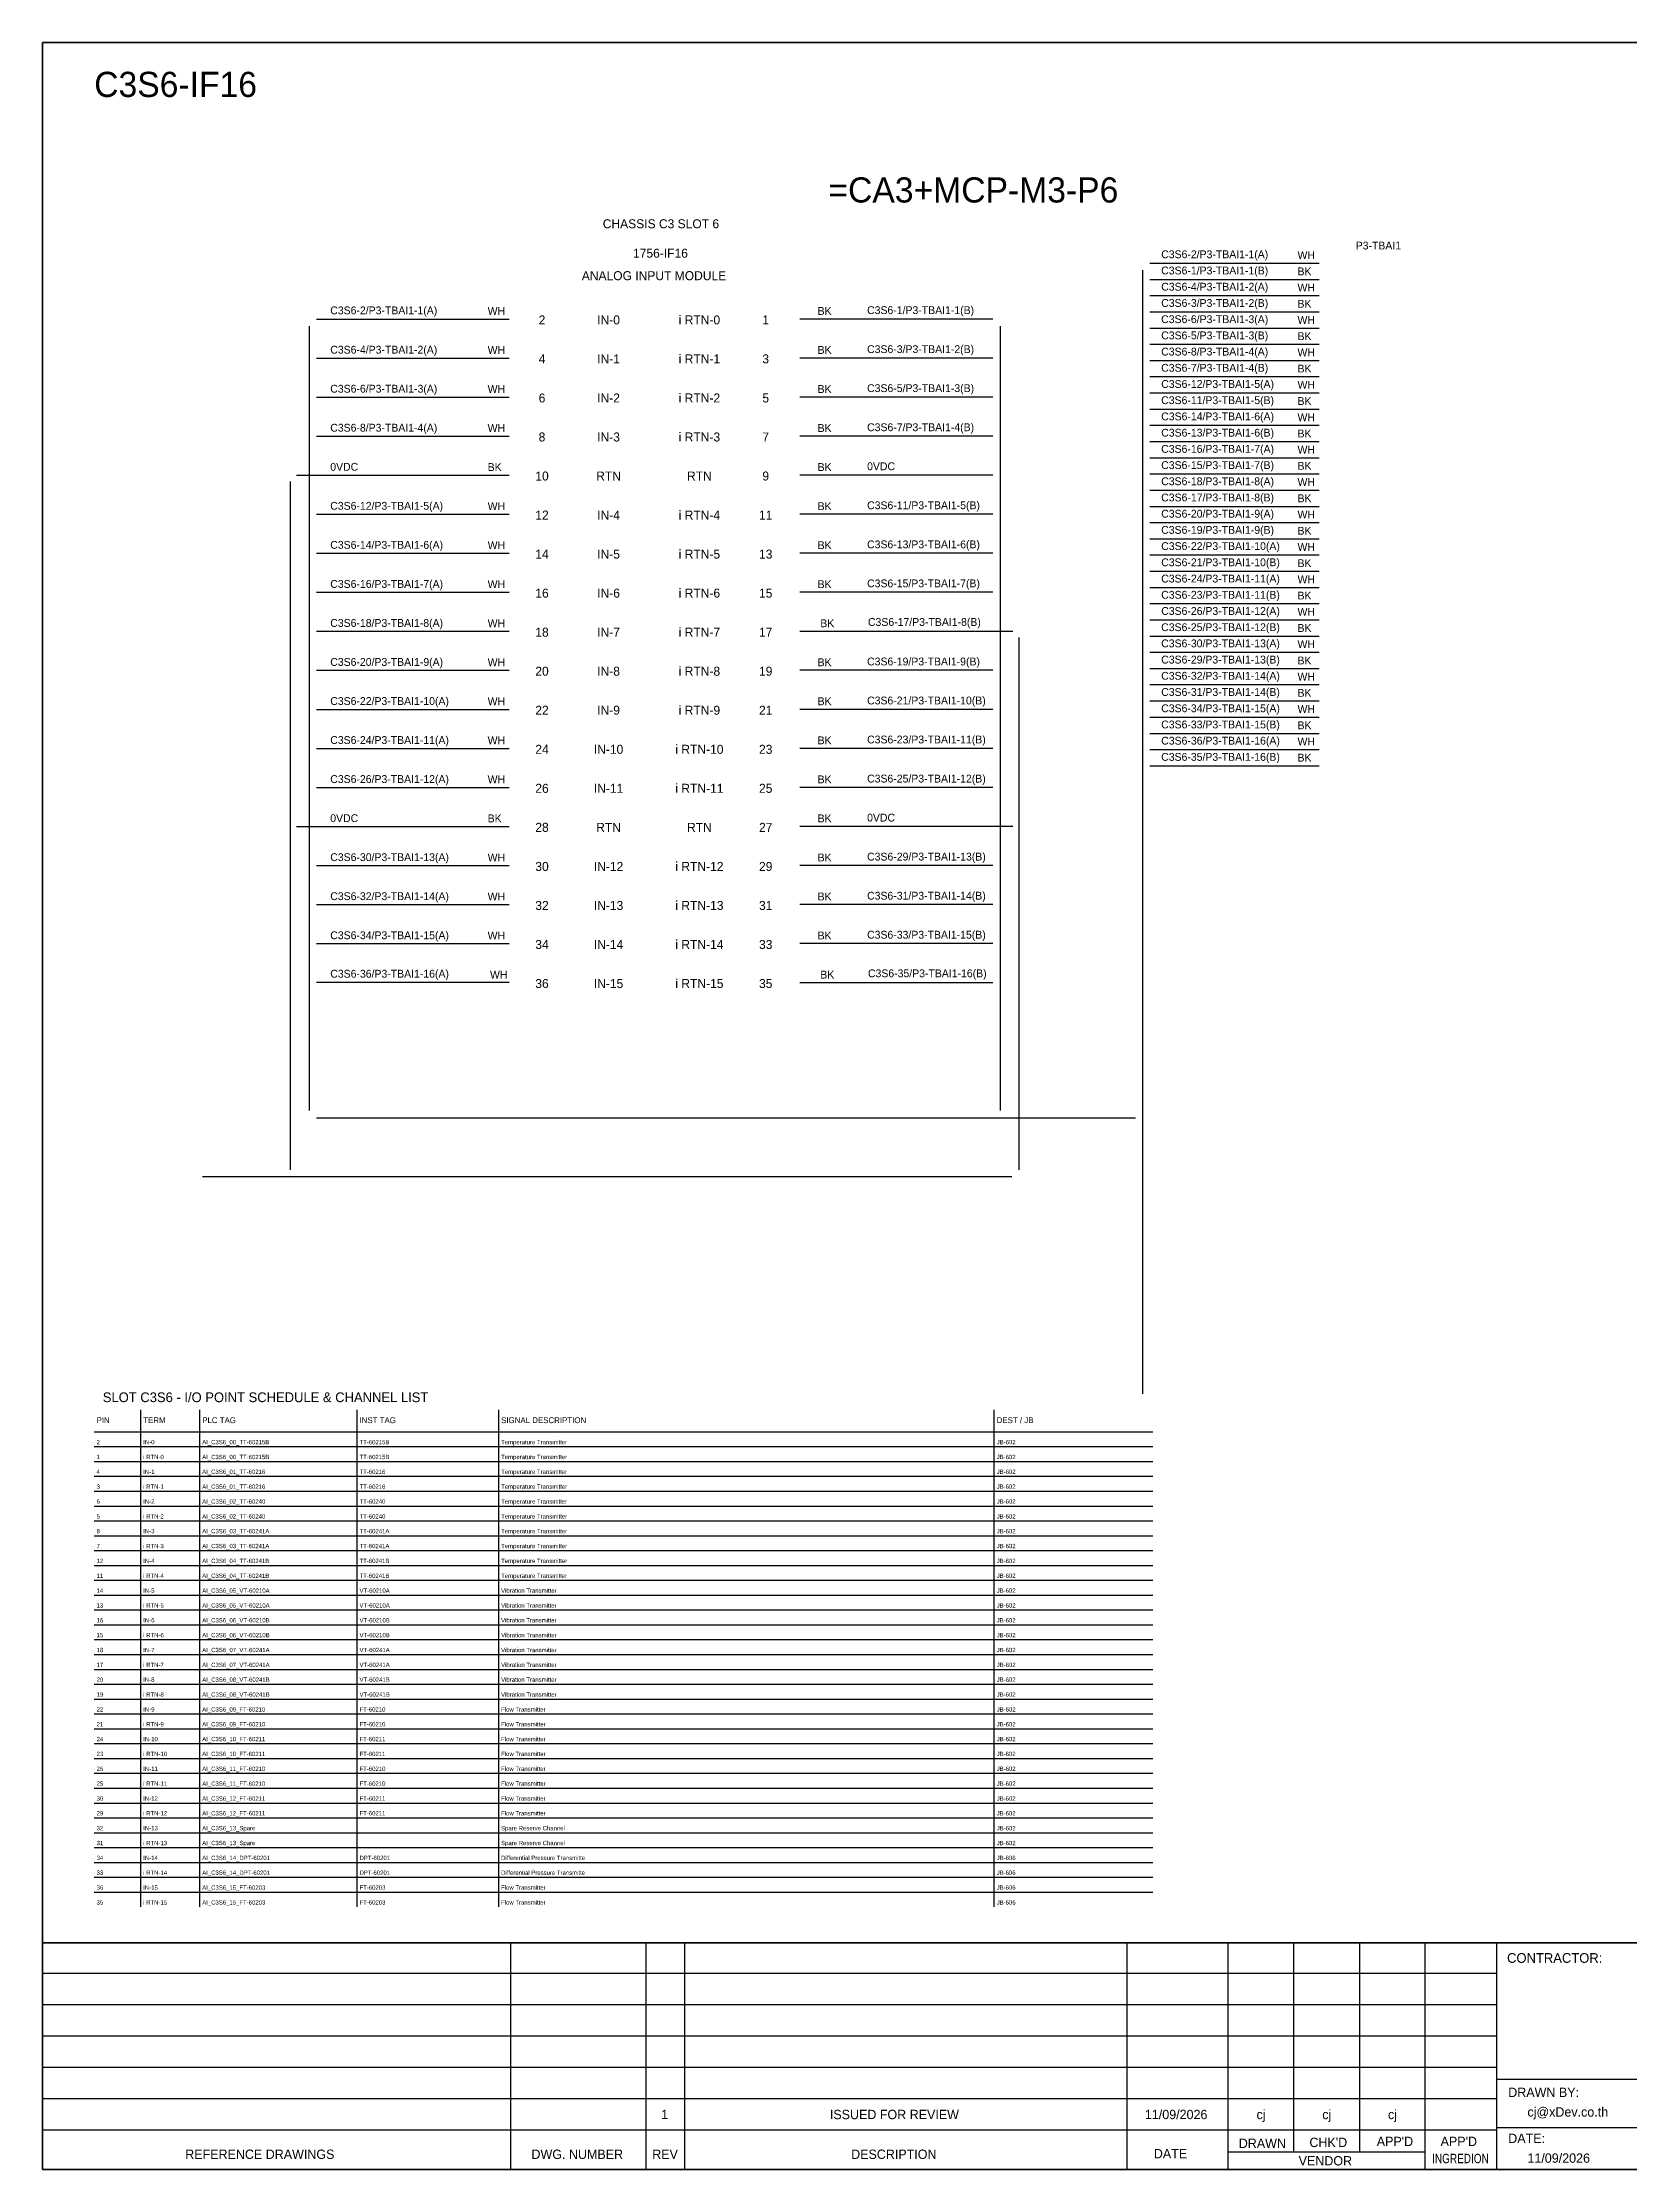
# Model space of a CAD drawing. Header units: metres. Extents: x 0 to 54213, y 0 to 2704.
# Drawn here: x 37740 to 39757, y 0 to 2704 of the extents above; entities that cross this region are included whole.
import ezdxf
from ezdxf.enums import TextEntityAlignment as Align

# ---------------------------------------------------------------- set-up
doc = ezdxf.new("R2010")
doc.units = ezdxf.units.M

msp = doc.modelspace()

# ---------------------------------------------------------------- linework, layer by layer
at = {"ltscale": 25.4}
for p, q in [((39147.4, 2403.1), (39362.8, 2403.1)), ((38947.9, 2352.7), (38702.6, 2352.7)), ((39147.4, 2361.9), (39362.8, 2361.9)), ((38947.9, 2303.1), (38702.6, 2303.1)), ((39147.4, 2320.6), (39362.8, 2320.6)), ((39147.4, 2279.4), (39362.8, 2279.4)), ((38947.9, 2253.5), (38702.6, 2253.5)), ((39147.4, 2238.2), (39362.8, 2238.2)), ((38947.9, 2203.8), (38702.6, 2203.8)), ((39147.4, 2197), (39362.8, 2197)), ((38062.6, 2154.2), (38333.1, 2154.2)), ((38947.9, 2154.2), (38702.6, 2154.2)), ((39147.4, 2155.7), (39362.8, 2155.7)), ((39147.4, 2114.5), (39362.8, 2114.5)), ((38947.9, 2104.6), (38702.6, 2104.6)), ((39147.4, 2073.3), (39362.8, 2073.3)), ((38947.9, 2055), (38702.6, 2055)), ((39147.4, 2032.1), (39362.8, 2032.1)), ((38947.9, 2005.3), (38702.6, 2005.3)), ((39147.4, 1990.8), (39362.8, 1990.8)), ((38702.6, 1955.7), (38973.1, 1955.7)), ((39147.4, 1949.6), (39362.8, 1949.6)), ((38947.9, 1906.1), (38702.6, 1906.1)), ((39147.4, 1908.4), (39362.8, 1908.4)), ((39147.4, 1867.2), (39362.8, 1867.2)), ((38947.9, 1856.4), (38702.6, 1856.4)), ((39147.4, 1825.9), (39362.8, 1825.9)), ((38947.9, 1806.8), (38702.6, 1806.8)), ((39147.4, 1784.7), (39362.8, 1784.7)), ((38947.9, 1757.2), (38702.6, 1757.2)), ((38062.6, 1707.5), (38333.1, 1707.5)), ((38973.1, 1707.5), (38702.6, 1707.5)), ((38947.9, 1657.9), (38702.6, 1657.9)), ((38947.9, 1608.3), (38702.6, 1608.3)), ((38947.9, 1558.6), (38702.6, 1558.6)), ((38702.6, 1509), (38947.9, 1509))]:
    msp.add_line(p, q, dxfattribs=at)
at = {"color": 7}
for p, q in [((37864.7, 333.8), (37864.7, 965.9)), ((37939.7, 333.8), (37939.7, 965.9)), ((38139.7, 333.8), (38139.7, 965.9)), ((38319.7, 333.8), (38319.7, 965.9)), ((38949.7, 333.8), (38949.7, 965.9)), ((37805.4, 937.9), (39151.2, 937.9))]:
    msp.add_line(p, q, dxfattribs=at)
at = {"color": 8}
for p, q in [((37805.4, 919), (39151.2, 919)), ((37805.4, 900.1), (39151.2, 900.1)), ((37805.4, 881.3), (39151.2, 881.3)), ((37805.4, 862.4), (39151.2, 862.4)), ((37805.4, 843.5), (39151.2, 843.5)), ((37805.4, 824.6), (39151.2, 824.6)), ((37805.4, 805.8), (39151.2, 805.8)), ((37805.4, 786.9), (39151.2, 786.9)), ((37805.4, 768), (39151.2, 768)), ((37805.4, 749.1), (39151.2, 749.1)), ((37805.4, 730.2), (39151.2, 730.2)), ((37805.4, 711.4), (39151.2, 711.4)), ((37805.4, 692.5), (39151.2, 692.5)), ((37805.4, 673.6), (39151.2, 673.6)), ((37805.4, 654.7), (39151.2, 654.7)), ((37805.4, 635.8), (39151.2, 635.8)), ((37805.4, 617), (39151.2, 617)), ((37805.4, 598.1), (39151.2, 598.1)), ((37805.4, 579.2), (39151.2, 579.2)), ((37805.4, 560.3), (39151.2, 560.3)), ((37805.4, 541.5), (39151.2, 541.5)), ((37805.4, 522.6), (39151.2, 522.6)), ((37805.4, 503.7), (39151.2, 503.7)), ((37805.4, 484.8), (39151.2, 484.8)), ((37805.4, 465.9), (39151.2, 465.9)), ((37805.4, 447.1), (39151.2, 447.1)), ((37805.4, 428.2), (39151.2, 428.2)), ((37805.4, 409.3), (39151.2, 409.3)), ((37805.4, 390.4), (39151.2, 390.4)), ((37805.4, 371.6), (39151.2, 371.6)), ((37805.4, 352.7), (39151.2, 352.7))]:
    msp.add_line(p, q, dxfattribs=at)
at = {"layer": 'GT_1', "color": 4}
for p, q in [((38335.1, 0), (38335.1, 288.2)), ((38507, 0), (38507, 288.2)), ((38556.2, 0), (38556.2, 288.2)), ((39118.8, 0), (39118.8, 288.2)), ((39247.1, 0), (39247.1, 288.2)), ((39330.7, 21.8), (39330.7, 288.2)), ((39414.2, 21.8), (39414.2, 288.2)), ((39497.5, 0), (39497.5, 288.2)), ((39588.5, 0), (39588.5, 288.2)), ((39588.5, 249.3), (37739.7, 249.3)), ((39588.5, 209.5), (37739.7, 209.5)), ((39588.5, 169.6), (37739.7, 169.6)), ((39588.5, 129.7), (37739.7, 129.7)), ((40375.5, 114.3), (39588.5, 114.3)), ((39588.5, 89.7), (37739.7, 89.7)), ((39588.4, 49.8), (37739.7, 49.8)), ((40375.5, 52.9), (39588.5, 52.9)), ((39497.5, 21.8), (39247.1, 21.8))]:
    msp.add_line(p, q, dxfattribs=at)
at = {"layer": 'HELPPOINT', "color": 4, "lineweight": 35}
for p, q in [((37739.7, 0), (37739.7, 2704.2)), ((37739.7, 2704.2), (41633, 2704.2)), ((37739.7, 0), (37739.7, 2704.2)), ((37739.7, 2704.2), (41633, 2704.2)), ((41633, 0), (37739.7, 0)), ((41633, 0), (37739.7, 0))]:
    msp.add_line(p, q, dxfattribs=at)
at = {"layer": 'IE-WIRE', "color": 4, "ltscale": 25.4}
for p, q in [((39138.3, 2414.6), (39138.3, 986.1)), ((39147.4, 2423.7), (39362.8, 2423.7)), ((39147.4, 2382.5), (39362.8, 2382.5)), ((38087.9, 2352.7), (38333.1, 2352.7)), ((38078.7, 2343.6), (38078.7, 1346.2)), ((38957, 2343.6), (38957, 1346.2)), ((39147.4, 2341.2), (39362.8, 2341.2)), ((38087.9, 2303.1), (38333.1, 2303.1)), ((39147.4, 2300), (39362.8, 2300)), ((38087.9, 2253.5), (38333.1, 2253.5)), ((39147.4, 2258.8), (39362.8, 2258.8)), ((39147.4, 2217.6), (39362.8, 2217.6)), ((38087.9, 2203.8), (38333.1, 2203.8)), ((39147.4, 2176.3), (39362.8, 2176.3)), ((39147.4, 2135.1), (39362.8, 2135.1)), ((38087.9, 2104.6), (38333.1, 2104.6)), ((39147.4, 2093.9), (39362.8, 2093.9)), ((38087.9, 2055), (38333.1, 2055)), ((39147.4, 2052.7), (39362.8, 2052.7)), ((38087.9, 2005.3), (38333.1, 2005.3)), ((39147.4, 2011.5), (39362.8, 2011.5)), ((38087.9, 1955.7), (38333.1, 1955.7)), ((39147.4, 1970.2), (39362.8, 1970.2)), ((39147.4, 1929), (39362.8, 1929)), ((38087.9, 1906.1), (38333.1, 1906.1)), ((39147.4, 1887.8), (39362.8, 1887.8)), ((38087.9, 1856.4), (38333.1, 1856.4)), ((39147.4, 1846.6), (39362.8, 1846.6)), ((38087.9, 1806.8), (38333.1, 1806.8)), ((39147.4, 1805.3), (39362.8, 1805.3)), ((38087.9, 1757.2), (38333.1, 1757.2)), ((38087.9, 1657.9), (38333.1, 1657.9)), ((38087.9, 1608.3), (38333.1, 1608.3)), ((38087.9, 1558.6), (38333.1, 1558.6)), ((38333.1, 1509), (38087.9, 1509))]:
    msp.add_line(p, q, dxfattribs=at)
at = {"layer": 'IE-WIRE', "color": 7, "ltscale": 25.4}
for p, q in [((38054.6, 2146.2), (38054.6, 1270.9)), ((38981.1, 1947.7), (38981.1, 1270.9)), ((38972.2, 1262), (37943.1, 1262))]:
    msp.add_line(p, q, dxfattribs=at)
at = {"layer": 'IE-WIRE', "color": 4}
msp.add_line((38087.8, 1337), (39129.2, 1337), dxfattribs=at)
at = {"layer": 'MEMBER', "color": 4, "lineweight": 35}
msp.add_line((37739.7, 288.2), (41633, 288.2), dxfattribs=at)
msp.add_line((37739.7, 288.2), (41633, 288.2), dxfattribs=at)

# ---------------------------------------------------------------- texts
at = {"color": 2}
msp.add_text('C3S6-IF16', height=32, dxfattribs=at).set_placement((37805.4, 2635))
for s, height, p in [('=CA3+MCP-M3-P6', 32, (38923.1, 2516.8)), ('CHASSIS C3 SLOT 6', 11.441, (38525.9, 2473.8)), ('1756-IF16', 11.44, (38525.3, 2436.4)), ('ANALOG INPUT MODULE', 11.441, (38517.1, 2407.8)), ('2', 11.4, (38374.7, 2351.6)), ('IN-0', 11.44, (38459.3, 2351.6)), ('i RTN-0', 11.44, (38574.8, 2351.6)), ('1', 11.4, (38659.1, 2351.6)), ('4', 11.4, (38374.7, 2302)), ('IN-1', 11.44, (38459.3, 2302)), ('i RTN-1', 11.44, (38574.8, 2302)), ('3', 11.4, (38659.1, 2302)), ('6', 11.4, (38374.7, 2252.3)), ('IN-2', 11.44, (38459.3, 2252.3)), ('i RTN-2', 11.44, (38574.8, 2252.3)), ('5', 11.4, (38659.1, 2252.3)), ('8', 11.4, (38374.7, 2202.7)), ('IN-3', 11.44, (38459.3, 2202.7)), ('i RTN-3', 11.44, (38574.8, 2202.7)), ('7', 11.4, (38659.1, 2202.7)), ('10', 11.44, (38374.7, 2153.1)), ('RTN', 11.44, (38459.3, 2153.1)), ('RTN', 11.44, (38574.8, 2153.1)), ('9', 11.4, (38659.1, 2153.1)), ('12', 11.44, (38374.7, 2103.4)), ('i RTN-4', 11.44, (38574.8, 2103.4)), ('IN-4', 11.44, (38459.3, 2103.4)), ('11', 11.44, (38659.1, 2103.4)), ('14', 11.44, (38374.7, 2053.8)), ('IN-5', 11.44, (38459.3, 2053.8)), ('i RTN-5', 11.44, (38574.8, 2053.8)), ('13', 11.44, (38659.1, 2053.8)), ('16', 11.44, (38374.7, 2004.2)), ('IN-6', 11.44, (38459.3, 2004.2)), ('i RTN-6', 11.44, (38574.8, 2004.2)), ('15', 11.44, (38659.1, 2004.2)), ('18', 11.44, (38374.7, 1954.5)), ('IN-7', 11.44, (38459.3, 1954.5)), ('i RTN-7', 11.44, (38574.8, 1954.5)), ('17', 11.44, (38659.1, 1954.5)), ('20', 11.44, (38374.7, 1904.9)), ('IN-8', 11.44, (38459.3, 1904.9)), ('i RTN-8', 11.44, (38574.8, 1904.9)), ('19', 11.44, (38659.1, 1904.9)), ('22', 11.44, (38374.7, 1855.3)), ('IN-9', 11.44, (38459.3, 1855.3)), ('i RTN-9', 11.44, (38574.8, 1855.3)), ('21', 11.44, (38659.1, 1855.3)), ('i RTN-10', 11.44, (38574.8, 1805.6)), ('24', 11.44, (38374.7, 1805.6)), ('IN-10', 11.44, (38459.3, 1805.6)), ('23', 11.44, (38659.1, 1805.6)), ('26', 11.44, (38374.7, 1756)), ('IN-11', 11.44, (38459.3, 1756)), ('i RTN-11', 11.44, (38574.8, 1756)), ('25', 11.44, (38659.1, 1756)), ('28', 11.44, (38374.7, 1706.4)), ('RTN', 11.44, (38459.3, 1706.4)), ('RTN', 11.44, (38574.8, 1706.4)), ('27', 11.44, (38659.1, 1706.4)), ('30', 11.44, (38374.7, 1656.7)), ('IN-12', 11.44, (38459.3, 1656.7)), ('i RTN-12', 11.44, (38574.8, 1656.7)), ('29', 11.44, (38659.1, 1656.7)), ('32', 11.44, (38374.7, 1607.1)), ('IN-13', 11.44, (38459.3, 1607.1)), ('i RTN-13', 11.44, (38574.8, 1607.1)), ('31', 11.44, (38659.1, 1607.1)), ('34', 11.44, (38374.7, 1557.5)), ('IN-14', 11.44, (38459.3, 1557.5)), ('i RTN-14', 11.44, (38574.8, 1557.5)), ('33', 11.44, (38659.1, 1557.5)), ('36', 11.44, (38374.7, 1507.8)), ('IN-15', 11.44, (38459.3, 1507.8)), ('i RTN-15', 11.44, (38574.8, 1507.8)), ('35', 11.44, (38659.1, 1507.8))]:
    msp.add_text(s, height=height, dxfattribs=at).set_placement(p, align=Align.MIDDLE_CENTER)
at = {"color": 4}
for s, height, p in [('C3S6-2/P3-TBAI1-1(A)', 9.949, (39161.9, 2430)), ('WH', 9.95, (39335.2, 2428.9)), ('C3S6-4/P3-TBAI1-2(A)', 9.949, (39161.9, 2388.8)), ('WH', 9.95, (39335.2, 2387.7)), ('C3S6-2/P3-TBAI1-1(A)', 9.949, (38105.5, 2358.7)), ('WH', 9.95, (38305.6, 2358)), ('C3S6-6/P3-TBAI1-3(A)', 9.949, (39161.9, 2347.5)), ('WH', 9.95, (39335.2, 2346.5)), ('C3S6-4/P3-TBAI1-2(A)', 9.949, (38105.5, 2308.7)), ('WH', 9.95, (38305.6, 2308.4)), ('C3S6-8/P3-TBAI1-4(A)', 9.949, (39161.9, 2306.3)), ('WH', 9.95, (39335.2, 2305.3)), ('C3S6-12/P3-TBAI1-5(A)', 9.949, (39161.9, 2265.1)), ('WH', 9.95, (39335.2, 2264.1)), ('C3S6-6/P3-TBAI1-3(A)', 9.949, (38105.5, 2259.1)), ('WH', 9.95, (38305.6, 2258.7)), ('C3S6-8/P3-TBAI1-4(A)', 9.949, (38105.5, 2209.5)), ('WH', 9.95, (38305.6, 2209.1)), ('C3S6-14/P3-TBAI1-6(A)', 9.949, (39161.9, 2223.9)), ('WH', 9.95, (39335.2, 2222.8)), ('C3S6-16/P3-TBAI1-7(A)', 9.949, (39161.9, 2182.6)), ('WH', 9.95, (39335.2, 2181.6)), ('C3S6-18/P3-TBAI1-8(A)', 9.949, (39161.9, 2141.4)), ('WH', 9.95, (39335.2, 2140.4)), ('C3S6-12/P3-TBAI1-5(A)', 9.949, (38105.5, 2110.2)), ('WH', 9.95, (38305.6, 2109.8)), ('C3S6-20/P3-TBAI1-9(A)', 9.949, (39161.9, 2100.2)), ('WH', 9.95, (39335.2, 2099.2)), ('C3S6-14/P3-TBAI1-6(A)', 9.949, (38105.5, 2060.6)), ('WH', 9.95, (38305.6, 2060.2)), ('C3S6-22/P3-TBAI1-10(A)', 9.949, (39161.9, 2059)), ('WH', 9.95, (39335.2, 2057.9)), ('C3S6-24/P3-TBAI1-11(A)', 9.949, (39161.9, 2017.7)), ('C3S6-16/P3-TBAI1-7(A)', 9.949, (38105.5, 2010.9)), ('WH', 9.95, (38305.6, 2010.6)), ('WH', 9.95, (39335.2, 2016.7)), ('C3S6-26/P3-TBAI1-12(A)', 9.949, (39161.9, 1976.5)), ('WH', 9.95, (39335.2, 1975.5)), ('C3S6-18/P3-TBAI1-8(A)', 9.949, (38105.5, 1961.3)), ('WH', 9.95, (38305.6, 1960.9)), ('C3S6-20/P3-TBAI1-9(A)', 9.949, (38105.5, 1911.7)), ('WH', 9.95, (38305.6, 1911.3)), ('C3S6-30/P3-TBAI1-13(A)', 9.949, (39161.9, 1935.3)), ('WH', 9.95, (39335.2, 1934.3)), ('C3S6-32/P3-TBAI1-14(A)', 9.949, (39161.9, 1894.1)), ('WH', 9.95, (39335.2, 1893)), ('C3S6-22/P3-TBAI1-10(A)', 9.949, (38105.5, 1862)), ('WH', 9.95, (38305.6, 1861.7)), ('C3S6-34/P3-TBAI1-15(A)', 9.949, (39161.9, 1852.8)), ('WH', 9.95, (39335.2, 1851.8)), ('C3S6-24/P3-TBAI1-11(A)', 9.949, (38105.5, 1812.4)), ('WH', 9.95, (38305.6, 1812)), ('C3S6-36/P3-TBAI1-16(A)', 9.949, (39161.9, 1811.6)), ('WH', 9.95, (39335.2, 1810.6)), ('C3S6-26/P3-TBAI1-12(A)', 9.949, (38105.5, 1762.8)), ('WH', 9.95, (38305.6, 1762.4)), ('C3S6-30/P3-TBAI1-13(A)', 9.949, (38105.5, 1663.5)), ('WH', 9.95, (38305.6, 1663.1)), ('C3S6-32/P3-TBAI1-14(A)', 9.949, (38105.5, 1613.9)), ('WH', 9.95, (38305.6, 1613.5)), ('C3S6-34/P3-TBAI1-15(A)', 9.949, (38105.5, 1564.2)), ('WH', 9.95, (38305.6, 1563.9)), ('C3S6-36/P3-TBAI1-16(A)', 9.949, (38105.5, 1515.3)), ('WH', 9.95, (38308.6, 1514.2))]:
    msp.add_text(s, height=height, dxfattribs=at).set_placement(p)
msp.add_text('P3-TBAI1', height=9.95, dxfattribs=at).set_placement((39438, 2446.1), align=Align.MIDDLE_CENTER)
for s, height, p in [('C3S6-1/P3-TBAI1-1(B)', 9.949, (39161.9, 2409.4)), ('BK', 9.95, (39335.2, 2408.3)), ('BK', 9.95, (38725.1, 2358)), ('C3S6-1/P3-TBAI1-1(B)', 9.949, (38788, 2359)), ('C3S6-3/P3-TBAI1-2(B)', 9.949, (39161.9, 2368.1)), ('BK', 9.95, (39335.2, 2367.1)), ('C3S6-5/P3-TBAI1-3(B)', 9.949, (39161.9, 2326.9)), ('BK', 9.95, (39335.2, 2325.9)), ('BK', 9.95, (38725.1, 2308.4)), ('C3S6-3/P3-TBAI1-2(B)', 9.949, (38788, 2309.4)), ('C3S6-7/P3-TBAI1-4(B)', 9.949, (39161.9, 2285.7)), ('BK', 9.95, (39335.2, 2284.7)), ('BK', 9.95, (38725.1, 2258.7)), ('C3S6-5/P3-TBAI1-3(B)', 9.949, (38788, 2259.8)), ('C3S6-11/P3-TBAI1-5(B)', 9.949, (39161.9, 2244.5)), ('BK', 9.95, (39335.2, 2243.4)), ('BK', 9.95, (38725.1, 2209.1)), ('C3S6-7/P3-TBAI1-4(B)', 9.949, (38788, 2210.1)), ('C3S6-13/P3-TBAI1-6(B)', 9.949, (39161.9, 2203.2)), ('BK', 9.95, (39335.2, 2202.2)), ('0VDC', 9.95, (38105.5, 2159.8)), ('BK', 9.95, (38305.6, 2159.5)), ('BK', 9.95, (38725.1, 2159.5)), ('0VDC', 9.95, (38788, 2160.5)), ('C3S6-15/P3-TBAI1-7(B)', 9.949, (39161.9, 2162)), ('BK', 9.95, (39335.2, 2161)), ('BK', 9.95, (38725.1, 2109.8)), ('C3S6-11/P3-TBAI1-5(B)', 9.949, (38788, 2110.9)), ('C3S6-17/P3-TBAI1-8(B)', 9.949, (39161.9, 2120.8)), ('BK', 9.95, (39335.2, 2119.8)), ('C3S6-19/P3-TBAI1-9(B)', 9.949, (39161.9, 2079.6)), ('BK', 9.95, (39335.2, 2078.5)), ('BK', 9.95, (38725.1, 2060.2)), ('C3S6-13/P3-TBAI1-6(B)', 9.949, (38788, 2061.2)), ('C3S6-21/P3-TBAI1-10(B)', 9.949, (39161.9, 2038.4)), ('BK', 9.95, (39335.2, 2037.3)), ('BK', 9.95, (38725.1, 2010.6)), ('C3S6-15/P3-TBAI1-7(B)', 9.949, (38788, 2011.6)), ('C3S6-23/P3-TBAI1-11(B)', 9.949, (39161.9, 1997.1)), ('BK', 9.95, (39335.2, 1996.1)), ('BK', 9.95, (38728.5, 1960.9)), ('C3S6-17/P3-TBAI1-8(B)', 9.949, (38789.1, 1962.5)), ('C3S6-25/P3-TBAI1-12(B)', 9.949, (39161.9, 1955.9)), ('BK', 9.95, (39335.2, 1954.9)), ('BK', 9.95, (38725.1, 1911.3)), ('C3S6-19/P3-TBAI1-9(B)', 9.949, (38788, 1912.3)), ('C3S6-29/P3-TBAI1-13(B)', 9.949, (39161.9, 1914.7)), ('BK', 9.95, (39335.2, 1913.6)), ('BK', 9.95, (38725.1, 1861.7)), ('C3S6-21/P3-TBAI1-10(B)', 9.949, (38788, 1862.7)), ('C3S6-31/P3-TBAI1-14(B)', 9.949, (39161.9, 1873.5)), ('BK', 9.95, (39335.2, 1872.4)), ('C3S6-33/P3-TBAI1-15(B)', 9.949, (39161.9, 1832.2)), ('BK', 9.95, (39335.2, 1831.2)), ('BK', 9.95, (38725.1, 1812)), ('C3S6-23/P3-TBAI1-11(B)', 9.949, (38788, 1813.1)), ('C3S6-35/P3-TBAI1-16(B)', 9.949, (39161.9, 1791)), ('BK', 9.95, (39335.2, 1790)), ('BK', 9.95, (38725.1, 1762.4)), ('C3S6-25/P3-TBAI1-12(B)', 9.949, (38788, 1763.4)), ('0VDC', 9.95, (38105.5, 1713.1)), ('BK', 9.95, (38305.6, 1712.8)), ('BK', 9.95, (38725.1, 1712.8)), ('0VDC', 9.95, (38788, 1713.8)), ('BK', 9.95, (38725.1, 1663.1)), ('C3S6-29/P3-TBAI1-13(B)', 9.949, (38788, 1664.2)), ('BK', 9.95, (38725.1, 1613.5)), ('C3S6-31/P3-TBAI1-14(B)', 9.949, (38788, 1614.5)), ('BK', 9.95, (38725.1, 1563.9)), ('C3S6-33/P3-TBAI1-15(B)', 9.949, (38788, 1564.9)), ('BK', 9.95, (38728.5, 1514.2)), ('C3S6-35/P3-TBAI1-16(B)', 9.949, (38789.1, 1515.8))]:
    msp.add_text(s, height=height).set_placement(p)
at = {"color": 3}
for s, p in [('PIN', (37808.4, 948.9)), ('TERM', (37867.7, 948.9)), ('PLC TAG', (37942.7, 948.9)), ('INST TAG', (38142.7, 948.9)), ('SIGNAL DESCRIPTION', (38322.7, 948.9)), ('DEST / JB', (38952.7, 948.9))]:
    msp.add_text(s, height=7.5, dxfattribs=at).set_placement(p)
at = {"color": 7}
for s, p in [('2', (37808.4, 922)), ('IN-0', (37867.7, 922)), ('AI_C3S6_00_TT-60215B', (37942.7, 922)), ('TT-60215B', (38142.7, 922)), ('Temperature Transmitter', (38322.7, 922)), ('JB-602', (38952.7, 922)), ('1', (37808.4, 903.1)), ('i RTN-0', (37867.7, 903.1)), ('AI_C3S6_00_TT-60215B', (37942.7, 903.1)), ('TT-60215B', (38142.7, 903.1)), ('Temperature Transmitter', (38322.7, 903.1)), ('JB-602', (38952.7, 903.1)), ('4', (37808.4, 884.3)), ('3', (37808.4, 865.4)), ('i RTN-1', (37867.7, 865.4)), ('IN-1', (37867.7, 884.3)), ('AI_C3S6_01_TT-60216', (37942.7, 884.3)), ('AI_C3S6_01_TT-60216', (37942.7, 865.4)), ('TT-60216', (38142.7, 884.3)), ('TT-60216', (38142.7, 865.4)), ('Temperature Transmitter', (38322.7, 884.3)), ('Temperature Transmitter', (38322.7, 865.4)), ('JB-602', (38952.7, 884.3)), ('JB-602', (38952.7, 865.4)), ('6', (37808.4, 846.5)), ('IN-2', (37867.7, 846.5)), ('AI_C3S6_02_TT-60240', (37942.7, 846.5)), ('TT-60240', (38142.7, 846.5)), ('Temperature Transmitter', (38322.7, 846.5)), ('JB-602', (38952.7, 846.5)), ('5', (37808.4, 827.6)), ('8', (37808.4, 808.8)), ('i RTN-2', (37867.7, 827.6)), ('IN-3', (37867.7, 808.8)), ('AI_C3S6_02_TT-60240', (37942.7, 827.6)), ('AI_C3S6_03_TT-60241A', (37942.7, 808.8)), ('TT-60240', (38142.7, 827.6)), ('TT-60241A', (38142.7, 808.8)), ('Temperature Transmitter', (38322.7, 827.6)), ('Temperature Transmitter', (38322.7, 808.8)), ('JB-602', (38952.7, 827.6)), ('JB-602', (38952.7, 808.8)), ('7', (37808.4, 789.9)), ('i RTN-3', (37867.7, 789.9)), ('AI_C3S6_03_TT-60241A', (37942.7, 789.9)), ('TT-60241A', (38142.7, 789.9)), ('Temperature Transmitter', (38322.7, 789.9)), ('JB-602', (38952.7, 789.9)), ('12', (37808.4, 771)), ('11', (37808.4, 752.1)), ('i RTN-4', (37867.7, 752.1)), ('IN-4', (37867.7, 771)), ('AI_C3S6_04_TT-60241B', (37942.7, 771)), ('AI_C3S6_04_TT-60241B', (37942.7, 752.1)), ('TT-60241B', (38142.7, 771)), ('TT-60241B', (38142.7, 752.1)), ('Temperature Transmitter', (38322.7, 771)), ('Temperature Transmitter', (38322.7, 752.1)), ('JB-602', (38952.7, 771)), ('JB-602', (38952.7, 752.1)), ('14', (37808.4, 733.2)), ('IN-5', (37867.7, 733.2)), ('AI_C3S6_05_VT-60210A', (37942.7, 733.2)), ('VT-60210A', (38142.7, 733.2)), ('Vibration Transmitter', (38322.7, 733.2)), ('JB-602', (38952.7, 733.2)), ('13', (37808.4, 714.4)), ('i RTN-5', (37867.7, 714.4)), ('AI_C3S6_05_VT-60210A', (37942.7, 714.4)), ('VT-60210A', (38142.7, 714.4)), ('Vibration Transmitter', (38322.7, 714.4)), ('JB-602', (38952.7, 714.4)), ('16', (37808.4, 695.5)), ('15', (37808.4, 676.6)), ('i RTN-6', (37867.7, 676.6)), ('IN-6', (37867.7, 695.5)), ('AI_C3S6_06_VT-60210B', (37942.7, 695.5)), ('AI_C3S6_06_VT-60210B', (37942.7, 676.6)), ('VT-60210B', (38142.7, 695.5)), ('VT-60210B', (38142.7, 676.6)), ('Vibration Transmitter', (38322.7, 695.5)), ('Vibration Transmitter', (38322.7, 676.6)), ('JB-602', (38952.7, 695.5)), ('JB-602', (38952.7, 676.6)), ('18', (37808.4, 657.7)), ('IN-7', (37867.7, 657.7)), ('AI_C3S6_07_VT-60241A', (37942.7, 657.7)), ('VT-60241A', (38142.7, 657.7)), ('Vibration Transmitter', (38322.7, 657.7)), ('JB-602', (38952.7, 657.7)), ('20', (37808.4, 620)), ('17', (37808.4, 638.8)), ('i RTN-7', (37867.7, 638.8)), ('IN-8', (37867.7, 620)), ('AI_C3S6_07_VT-60241A', (37942.7, 638.8)), ('AI_C3S6_08_VT-60241B', (37942.7, 620)), ('VT-60241A', (38142.7, 638.8)), ('VT-60241B', (38142.7, 620)), ('Vibration Transmitter', (38322.7, 638.8)), ('Vibration Transmitter', (38322.7, 620)), ('JB-602', (38952.7, 638.8)), ('JB-602', (38952.7, 620)), ('19', (37808.4, 601.1)), ('i RTN-8', (37867.7, 601.1)), ('AI_C3S6_08_VT-60241B', (37942.7, 601.1)), ('VT-60241B', (38142.7, 601.1)), ('Vibration Transmitter', (38322.7, 601.1)), ('JB-602', (38952.7, 601.1)), ('22', (37808.4, 582.2)), ('21', (37808.4, 563.3)), ('i RTN-9', (37867.7, 563.3)), ('IN-9', (37867.7, 582.2)), ('AI_C3S6_09_FT-60210', (37942.7, 582.2)), ('AI_C3S6_09_FT-60210', (37942.7, 563.3)), ('FT-60210', (38142.7, 582.2)), ('FT-60210', (38142.7, 563.3)), ('Flow Transmitter', (38322.7, 582.2)), ('Flow Transmitter', (38322.7, 563.3)), ('JB-602', (38952.7, 582.2)), ('JB-602', (38952.7, 563.3)), ('24', (37808.4, 544.5)), ('IN-10', (37867.7, 544.5)), ('AI_C3S6_10_FT-60211', (37942.7, 544.5)), ('FT-60211', (38142.7, 544.5)), ('Flow Transmitter', (38322.7, 544.5)), ('JB-602', (38952.7, 544.5)), ('23', (37808.4, 525.6)), ('i RTN-10', (37867.7, 525.6)), ('AI_C3S6_10_FT-60211', (37942.7, 525.6)), ('FT-60211', (38142.7, 525.6)), ('Flow Transmitter', (38322.7, 525.6)), ('JB-602', (38952.7, 525.6)), ('26', (37808.4, 506.7)), ('25', (37808.4, 487.8)), ('i RTN-11', (37867.7, 487.8)), ('IN-11', (37867.7, 506.7)), ('AI_C3S6_11_FT-60210', (37942.7, 506.7)), ('AI_C3S6_11_FT-60210', (37942.7, 487.8)), ('FT-60210', (38142.7, 506.7)), ('FT-60210', (38142.7, 487.8)), ('Flow Transmitter', (38322.7, 506.7)), ('Flow Transmitter', (38322.7, 487.8)), ('JB-602', (38952.7, 506.7)), ('JB-602', (38952.7, 487.8)), ('30', (37808.4, 468.9)), ('IN-12', (37867.7, 468.9)), ('AI_C3S6_12_FT-60211', (37942.7, 468.9)), ('FT-60211', (38142.7, 468.9)), ('Flow Transmitter', (38322.7, 468.9)), ('JB-602', (38952.7, 468.9)), ('32', (37808.4, 431.2)), ('29', (37808.4, 450.1)), ('i RTN-12', (37867.7, 450.1)), ('IN-13', (37867.7, 431.2)), ('AI_C3S6_12_FT-60211', (37942.7, 450.1)), ('AI_C3S6_13_Spare', (37942.7, 431.2)), ('FT-60211', (38142.7, 450.1)), ('Spare Reserve Channel', (38322.7, 431.2)), ('Flow Transmitter', (38322.7, 450.1)), ('JB-602', (38952.7, 450.1)), ('JB-602', (38952.7, 431.2)), ('31', (37808.4, 412.3)), ('i RTN-13', (37867.7, 412.3)), ('AI_C3S6_13_Spare', (37942.7, 412.3)), ('Spare Reserve Channel', (38322.7, 412.3)), ('JB-602', (38952.7, 412.3)), ('34', (37808.4, 393.4)), ('33', (37808.4, 374.6)), ('i RTN-14', (37867.7, 374.6)), ('IN-14', (37867.7, 393.4)), ('AI_C3S6_14_DPT-60201', (37942.7, 393.4)), ('AI_C3S6_14_DPT-60201', (37942.7, 374.6)), ('DPT-60201', (38142.7, 393.4)), ('DPT-60201', (38142.7, 374.6)), ('Differential Pressure Transmitte', (38322.7, 393.4)), ('Differential Pressure Transmitte', (38322.7, 374.6)), ('JB-606', (38952.7, 393.4)), ('JB-606', (38952.7, 374.6)), ('36', (37808.4, 355.7)), ('IN-15', (37867.7, 355.7)), ('AI_C3S6_15_FT-60203', (37942.7, 355.7)), ('FT-60203', (38142.7, 355.7)), ('Flow Transmitter', (38322.7, 355.7)), ('JB-606', (38952.7, 355.7)), ('35', (37808.4, 336.8)), ('i RTN-15', (37867.7, 336.8)), ('AI_C3S6_15_FT-60203', (37942.7, 336.8)), ('FT-60203', (38142.7, 336.8)), ('Flow Transmitter', (38322.7, 336.8)), ('JB-606', (38952.7, 336.8))]:
    msp.add_text(s, height=5.5, dxfattribs=at).set_placement(p)
at = {"layer": 'MEMBER', "color": 4, "ltscale": 0.8}
for s, height, p in [('SLOT C3S6 - I/O POINT SCHEDULE & CHANNEL LIST', 12.35, (37816.3, 975.6)), ('CONTRACTOR:', 12.35, (39601.6, 262.7)), ('DRAWN BY:', 11.88, (39603.1, 92.1)), ('cj@xDev.co.th', 11.875, (39627.5, 67.2)), ('DRAWN', 11.88, (39260.5, 27.3)), ("CHK'D", 11.88, (39350.3, 28.5)), ("APP'D", 11.88, (39435.9, 29.7)), ("APP'D", 11.88, (39517.1, 29.7)), ('DATE:', 11.88, (39603.1, 33.6)), ('REFERENCE DRAWINGS', 11.875, (37921.1, 13.4)), ('DWG. NUMBER', 11.875, (38361.3, 13.4)), ('REV', 11.88, (38514.8, 13.4)), ('DESCRIPTION', 11.875, (38767.7, 13.4)), ('DATE', 11.88, (39152.5, 14.2)), ('VENDOR', 11.88, (39336.6, 5.1)), ('11/09/2026', 11.88, (39627.5, 8.5))]:
    msp.add_text(s, height=height, dxfattribs=at).set_placement(p)
for s, height, p in [('1', 11.9, (38530.6, 69.9)), ('ISSUED FOR REVIEW', 11.875, (38822.7, 69.9)), ('11/09/2026', 11.88, (39180.9, 69.9)), ('cj', 11.88, (39288.8, 69.9)), ('cj', 11.88, (39372.4, 69.9)), ('cj', 11.88, (39455.9, 69.9))]:
    msp.add_text(s, height=height, dxfattribs=at).set_placement(p, align=Align.MIDDLE_CENTER)
at = {"layer": 'MEMBER', "color": 4, "ltscale": 0.8, "width": 0.8}
msp.add_text('INGREDION', height=11.88, dxfattribs=at).set_placement((39506.3, 8))

doc.saveas('drawing.dxf')
